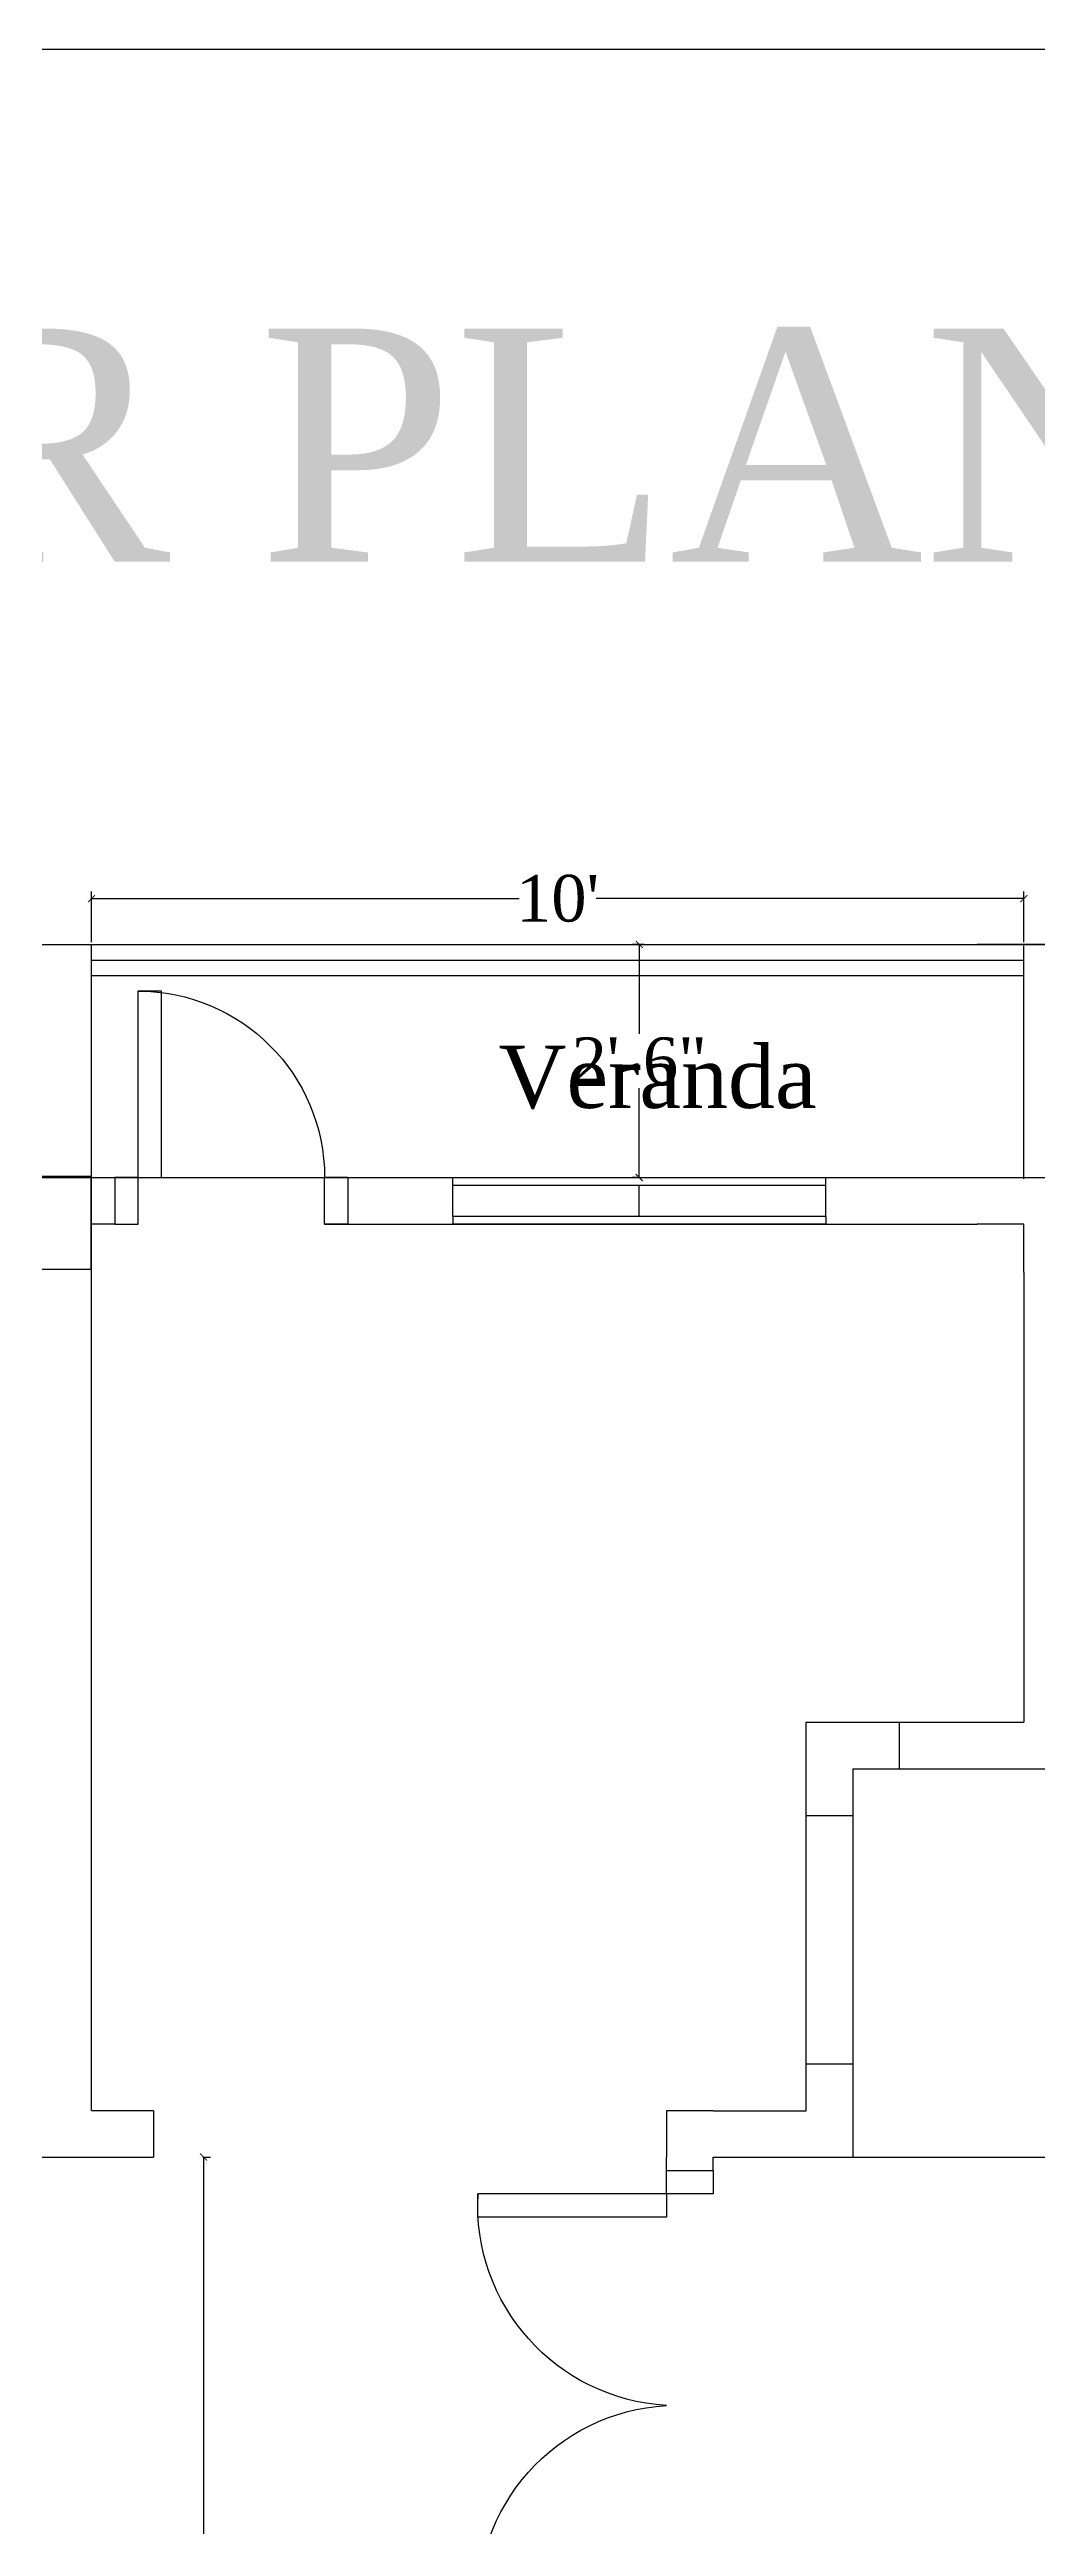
# Model space of a CAD drawing. Header units: inches. Extents: x -6149 to 7056, y -3395 to 4642.
# Drawn here: x 431.5 to 558.6, y 4323.7 to 4642.5 of the extents above; entities that cross this region are included whole.
import ezdxf

# ---------------------------------------------------------------- set-up
doc = ezdxf.new("R2010")
doc.units = ezdxf.units.IN
doc.header["$MEASUREMENT"] = 0
for name, color, linetype in [('Boundary', 18, 'Continuous'), ('Dimension', 8, 'Continuous'), ('GF_DOOR', 20, 'Continuous'), ('GF_Text', 253, 'Continuous'), ('GF_WIND', 20, 'Continuous'), ('Legends (Fixture Fittings)', 252, 'Continuous'), ('lift', 6, 'Continuous'), ('PILLAR', 152, 'Continuous'), ('Veranda', 140, 'Continuous')]:
    doc.layers.add(name, color=color, linetype=linetype)
doc.styles.get("Standard").update_dxf_attribs({"font": 'times.ttf', "height": 6})
doc.dimstyles.get("Standard").update_dxf_attribs({"dimscale": 5, "dimtxt": 0.18, "dimasz": 0.18, "dimexe": 0.18, "dimexo": 0.0625, "dimgap": 0.09, "dimtad": 0, "dimtih": 1, "dimtoh": 1, "dimdec": 4, "dimzin": 0, "dimdsep": 46, "dimlunit": 4, "dimtxsty": 'Standard', "dimblk": 'ARCHTICK', "dimcen": 0.09, "dimadec": 0, "dimazin": 0, "dimtfac": 1, "dimtdec": 4, "dimtofl": 0, "dimtmove": 0, "dimatfit": 3, "dimfxl": 1, "dimtolj": 1, "dimtzin": 0, "dimarcsym": 0})

# ---------------------------------------------------------------- blocks, each defined once
blk = doc.blocks.new('door_kit_toi')
at = {"layer": 'GF_DOOR'}
for p, q in [((-1236, 2648.5), (-1236, 2672.5)), ((-1236, 2672.5), (-1233, 2672.5)), ((-1233, 2648.5), (-1233, 2672.5)), ((-1260, 2648.5), (-1260, 2642.5)), ((-1260, 2648.5), (-1257, 2648.5)), ((-1257, 2642.5), (-1257, 2648.5)), ((-1233, 2648.5), (-1236, 2648.5)), ((-1233, 2642.5), (-1233, 2648.5)), ((-1233, 2648.5), (-1230, 2648.5)), ((-1230, 2648.5), (-1230, 2642.5)), ((-1260, 2642.5), (-1257, 2642.5)), ((-1230, 2642.5), (-1233, 2642.5))]:
    blk.add_line(p, q, dxfattribs=at)
blk.add_arc((-1233, 2648.5), 24, 90, 180, dxfattribs=at)
blk = doc.blocks.new('kitchen_window')
at = {"layer": 'GF_WIND'}
for p, q in [((-2091, 2588), (-2091, 2636)), ((-2090, 2636), (-2091, 2636)), ((-2090, 2588), (-2090, 2636)), ((-2086, 2636), (-2090, 2636)), ((-2086, 2636), (-2086, 2588)), ((-2086, 2636), (-2085, 2636)), ((-2085, 2636), (-2085, 2588)), ((-2086, 2612), (-2090, 2612)), ((-2090, 2588), (-2091, 2588)), ((-2086, 2588), (-2090, 2588)), ((-2086, 2588), (-2085, 2588))]:
    blk.add_line(p, q, dxfattribs=at)
blk = doc.blocks.new('_ArchTick')
at = {"color": 0, "linetype": 'ByBlock', "const_width": 0.15}
blk.add_lwpolyline([(-0.5, -0.5), (0.5, 0.5)], dxfattribs=at)
blk = doc.blocks.new('*D108')
at = {"layer": 'Dimension', "color": 0, "lineweight": -2}
for p, q in [((436.9, 4527.61), (436.9, 4534.1)), ((556.9, 4527.61), (556.9, 4534.1)), ((436.9, 4533.2), (491.93, 4533.2)), ((556.9, 4533.2), (501.87, 4533.2))]:
    blk.add_line(p, q, dxfattribs=at)
at = {"layer": 'Dimension', "color": 0, "lineweight": -2, "xscale": 0.8999999999999999, "yscale": 0.8999999999999999, "zscale": 0.8999999999999999, "rotation": 180}
blk.add_blockref('_ArchTick', (436.9, 4533.2), dxfattribs=at)
at = {"layer": 'Dimension', "color": 0, "lineweight": -2, "xscale": 0.8999999999999999, "yscale": 0.8999999999999999, "zscale": 0.8999999999999999}
blk.add_blockref('_ArchTick', (556.9, 4533.2), dxfattribs=at)
at = {"layer": 'Dimension', "color": 0, "insert": (496.9, 4533.2), "char_height": 6, "attachment_point": 5}
blk.add_mtext("\\A1;10'", dxfattribs=at)
blk = doc.blocks.new('*D109')
at = {"layer": 'Dimension', "color": 0, "lineweight": -2}
for p, q in [((508.02, 4527.29), (506.5, 4527.29)), ((507.4, 4527.29), (507.4, 4515.8)), ((507.4, 4497.29), (507.4, 4508.79)), ((507.09, 4497.29), (506.5, 4497.29))]:
    blk.add_line(p, q, dxfattribs=at)
at = {"layer": 'Dimension', "color": 0, "lineweight": -2, "xscale": 0.8999999999999999, "yscale": 0.8999999999999999, "zscale": 0.8999999999999999}
for p, rotation in [((507.4, 4527.29), 90), ((507.4, 4497.29), 270)]:
    blk.add_blockref('_ArchTick', p, dxfattribs=dict(at, rotation=rotation))
at = {"layer": 'Dimension', "color": 0, "insert": (507.4, 4512.29), "char_height": 6, "attachment_point": 5}
blk.add_mtext('\\A1;2\'-6"', dxfattribs=at)
blk = doc.blocks.new('*D117')
at = {"layer": 'Dimension', "color": 0, "lineweight": -2}
for p, q in [((451.21, 4371.21), (452.23, 4371.21)), ((451.33, 4371.21), (451.33, 4308.23)), ((451.33, 4230.16), (451.33, 4293.13)), ((451.21, 4230.16), (452.23, 4230.16))]:
    blk.add_line(p, q, dxfattribs=at)
at = {"layer": 'Dimension', "color": 0, "lineweight": -2, "xscale": 0.8999999999999999, "yscale": 0.8999999999999999, "zscale": 0.8999999999999999}
for p, rotation in [((451.33, 4371.21), 90), ((451.33, 4230.16), 270)]:
    blk.add_blockref('_ArchTick', p, dxfattribs=dict(at, rotation=rotation))
at = {"layer": 'Dimension', "color": 0, "insert": (451.33, 4300.68), "char_height": 6, "attachment_point": 5}
blk.add_mtext('\\A1;11\'-9{\\H1.000000x;\\S1/16;}"', dxfattribs=at)
blk = doc.blocks.new('lift_50')
at = {"layer": 'lift'}
for p, q in [((-25, 50), (25, 50)), ((-25, 50), (-25, 0)), ((25, 50), (25, 0)), ((-25, 0), (25, 0))]:
    blk.add_line(p, q, dxfattribs=at)
blk = doc.blocks.new('large_door')
at = {"layer": 'GF_DOOR'}
for p, q in [((0, 6), (0, 30.25)), ((3, 30.25), (0, 30.25)), ((3, 6), (3, 30.25)), ((51.5, 6), (51.5, 30.25)), ((54.5, 6), (54.5, 30.25)), ((0, 6), (-3, 6)), ((-3, 6), (-3, 0)), ((0, 0), (0, 6)), ((0, 6), (3, 6)), ((54.5, 6), (51.5, 6)), ((54.5, 6), (57.5, 6)), ((54.5, 0), (54.5, 6)), ((57.5, 6), (57.5, 0)), ((-3, 0), (0, 0)), ((57.5, 0), (54.5, 0))]:
    blk.add_line(p, q, dxfattribs=at)
for centre, start, end in [((1.5, 4.5), 3.3339, 93.3339), ((53, 4.5), 86.6661, 176.6661)]:
    blk.add_arc(centre, 25.79, start, end, dxfattribs=at)

msp = doc.modelspace()

# ---------------------------------------------------------------- linework, layer by layer
for p, q in [((286.85506, 4527.29364), (550.89914, 4527.29364)), ((436.89914, 4491.29364), (436.89914, 4527.29364)), ((550.89914, 4527.29364), (556.89914, 4527.29364)), ((556.89914, 4527.29364), (550.89914, 4527.29364)), ((556.89914, 4527.29364), (562.89914, 4527.29364)), ((562.89914, 4527.29364), (556.89914, 4527.29364)), ((556.89914, 4497.12796), (556.89914, 4527.12796)), ((556.89914, 4497.12796), (556.89914, 4527.12796)), ((436.89914, 4497.29364), (442.89914, 4497.29364)), ((466.89914, 4497.29364), (550.89914, 4497.29364)), ((550.89914, 4497.29364), (556.89914, 4497.29364)), ((436.89914, 4377.20707), (436.89914, 4491.29364)), ((439.89914, 4491.29364), (436.89914, 4491.29364)), ((466.89914, 4491.29364), (550.89914, 4491.29364)), ((556.89914, 4491.29364), (550.89914, 4491.29364)), ((556.89914, 4485.12796), (556.89914, 4491.29364)), ((516.89914, 4377.15599), (510.89914, 4377.15599)), ((426.39914, 4371.20707), (436.89914, 4371.20707)), ((510.89379, 4369.48022), (510.89914, 4371.20707)), ((516.89379, 4369.48022), (516.89914, 4371.20707))]:
    msp.add_line(p, q)
at = {"color": 7}
for p, q in [((556.89914, 4485.12796), (556.89914, 4427.18713)), ((528.89914, 4421.18713), (528.89914, 4427.18713)), ((528.89914, 4427.18713), (534.89914, 4427.18713)), ((534.89914, 4427.18713), (556.89914, 4427.18713)), ((540.89914, 4421.18713), (540.89914, 4427.18713)), ((528.89914, 4377.15599), (528.89914, 4421.18713)), ((528.89914, 4415.18713), (534.89914, 4415.18713)), ((528.89914, 4383.19379), (534.91243, 4383.18713)), ((444.89914, 4377.15599), (436.89914, 4377.15599)), ((444.89914, 4377.15599), (444.89914, 4371.20707)), ((444.89914, 4377.15599), (444.89914, 4371.20707)), ((510.89914, 4377.15599), (510.89914, 4371.20707)), ((516.89914, 4377.15599), (528.89914, 4377.15599)), ((436.89914, 4371.20707), (444.89914, 4371.20707)), ((516.89914, 4371.20707), (534.89914, 4371.18713))]:
    msp.add_line(p, q, dxfattribs=at)
at = {"layer": 'Boundary'}
msp.add_line((925.69122, 4642.49114), (232.15078, 4642.49114), dxfattribs=at)
at = {"layer": 'Dimension'}
msp.add_line((248.9795, 4497.29364), (862.75401, 4497.29364), dxfattribs=at)
at = {"layer": 'PILLAR'}
msp.add_lwpolyline([(436.81487, 4485.46049), (424.81487, 4485.46049), (424.81487, 4497.46049), (436.81487, 4497.46049)], close=True, dxfattribs=at)
at = {"layer": 'Veranda'}
for p, q in [((436.89914, 4525.29364), (550.89914, 4525.29364)), ((550.89914, 4525.29364), (556.89914, 4525.29364)), ((436.89914, 4523.29364), (550.89914, 4523.29364)), ((550.89914, 4523.29364), (556.89914, 4523.29364))]:
    msp.add_line(p, q, dxfattribs=at)

# ---------------------------------------------------------------- block references
at = {"xscale": -1, "rotation": 90}
msp.add_blockref('large_door', (516.89379, 4366.48022), dxfattribs=at)
at = {"layer": 'GF_DOOR', "xscale": -1}
msp.add_blockref('door_kit_toi', (-790.10086, 1848.79364), dxfattribs=at)
at = {"layer": 'GF_WIND', "rotation": 270}
msp.add_blockref('kitchen_window', (-2104.60086, 2406.29364), dxfattribs=at)
at = {"layer": 'lift', "color": 7}
msp.add_blockref('lift_50', (559.89914, 4371.18713), dxfattribs=at)

# ---------------------------------------------------------------- texts
at = {"layer": 'GF_Text', "insert": (489.30308, 4514.24843), "char_height": 8, "width": 64.5, "attachment_point": 1}
msp.add_mtext('Veranda', dxfattribs=at)
at = {"layer": 'Legends (Fixture Fittings)', "insert": (557.79293, 4606.5723), "char_height": 30, "width": 2081.385193, "attachment_point": 2}
msp.add_mtext('FLOOR PLAN(Third Floor) ', dxfattribs=at)

# ---------------------------------------------------------------- dimensions: what is measured, and where the dimension line sits
at = {"layer": 'Dimension'}
dim = msp.add_linear_dim(base=(556.89914, 4533.20463), p1=(436.89914, 4527.29364), p2=(556.89914, 4527.29364), dimstyle='Standard', dxfattribs=at)
dim.commit()
dim.dimension.update_dxf_attribs({"geometry": '*D108', "text_midpoint": (496.89914, 4533.20463)})
for base, p1, p2, picture, middle in [((507.39914, 4497.29364), (508.33437, 4527.29364), (507.39914, 4497.29364), '*D109', (507.39914, 4512.29364)), ((451.33437, 4371.20707), (450.89914, 4230.15599), (450.89914, 4371.20707), '*D117', (451.33437, 4300.68153))]:
    dim = msp.add_linear_dim(base=base, p1=p1, p2=p2, angle=90, dimstyle='Standard', dxfattribs=at)
    dim.commit()
    dim.dimension.update_dxf_attribs({"geometry": picture, "text_midpoint": middle})

doc.saveas('drawing.dxf')
